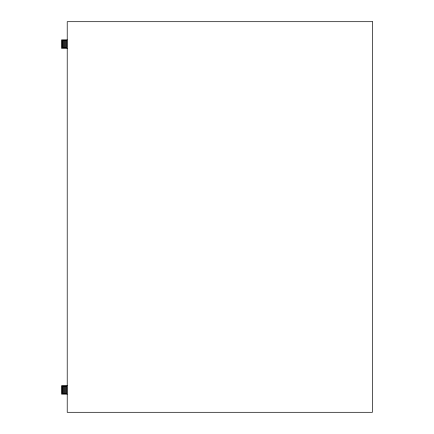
<?xml version="1.0" encoding="UTF-8"?>
<svg xmlns="http://www.w3.org/2000/svg" width="434" height="434" viewBox="0 0 434 434"><rect width="100%" height="100%" fill="white"/><g stroke="black" fill="none" stroke-linecap="round" stroke-linejoin="round"><path stroke-width="0.65" d="M62.876 393.464L62.876 386.244M62.876 47.669L62.876 40.443M63.592 393.464L63.592 386.244M63.592 47.669L63.592 40.443M64.346 393.464L64.346 386.244M64.346 47.669L64.346 40.443M65.138 393.464L65.138 386.244M65.138 47.669L65.138 40.443M65.968 393.464L65.968 386.244M65.968 47.669L65.968 40.443M67.265 39.852L61.585 39.852L61.585 48.353L67.265 48.353M67.265 385.647L61.585 385.647L61.585 394.148L67.265 394.148M62.208 386.244L62.208 393.464L66.831 393.464L66.831 386.244L62.208 386.244M62.208 40.443L62.208 47.669L66.831 47.669L66.831 40.443L62.208 40.443M372.415 21.7L67.216 21.7L67.216 412.3L372.415 412.3L372.415 21.7"/></g></svg>
